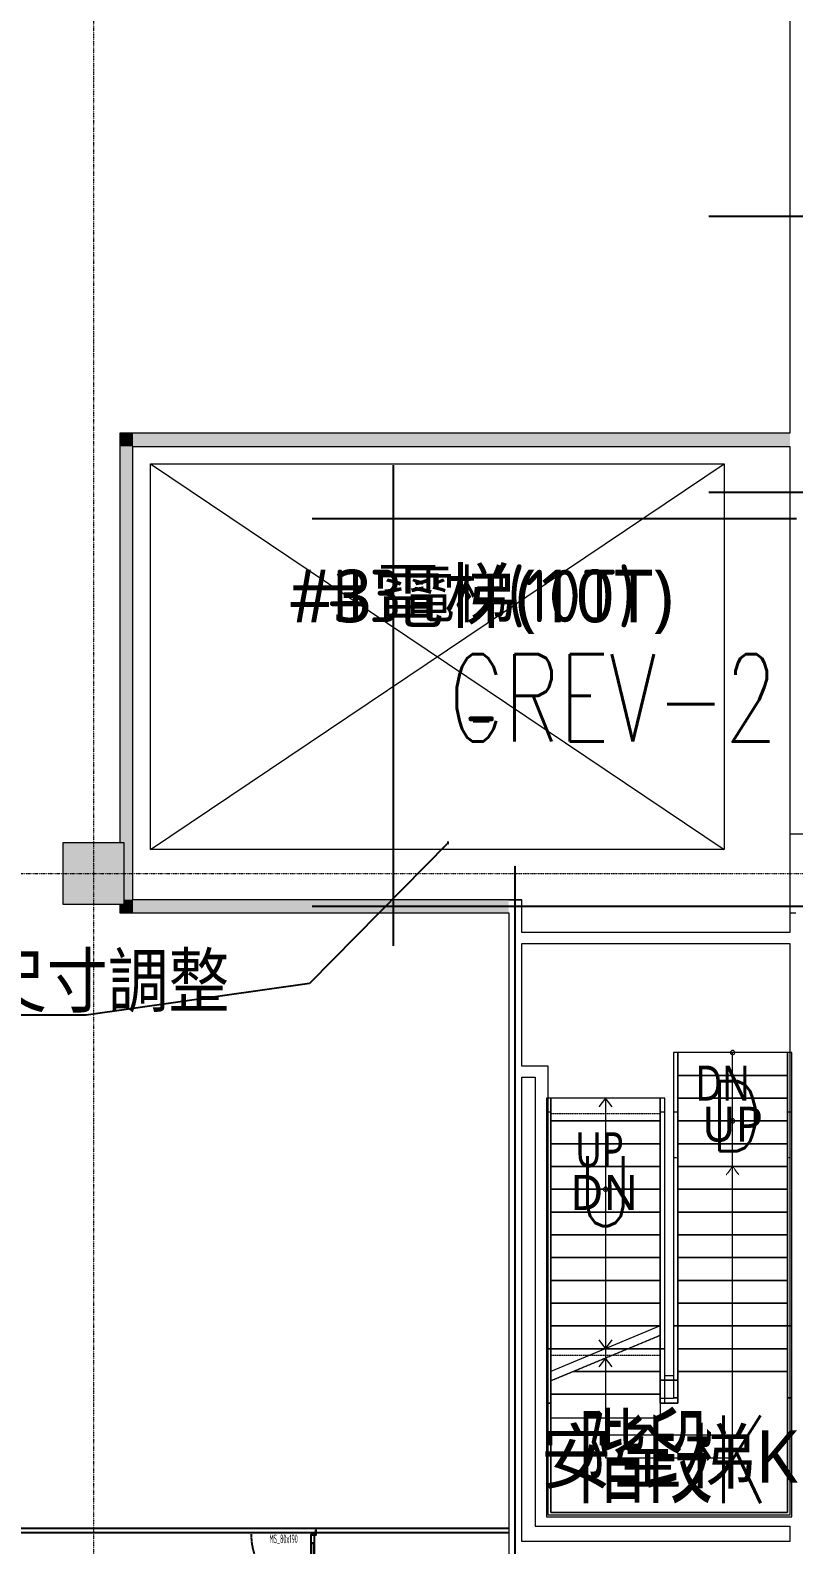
# Model space of a CAD drawing. Extents: x -32000 to 290600, y -29000 to 131250.
# Drawn here: x 234479 to 243193, y 37337 to 54625 of the extents above; entities that cross this region are included whole.
import ezdxf
from ezdxf.enums import TextEntityAlignment as Align

# ---------------------------------------------------------------- set-up
doc = ezdxf.new("R2010")
doc.units = 0
doc.header["$LTSCALE"] = 10
for name, pattern in [('H12PL2$0$JJP_三點線', [0.9, 0.3, -0.15, 0, -0.15, 0, -0.15, 0, -0.15]), ('H12PL2$0$JJP_虛線(退縮線、投影線、地下室範圍、非屬本工程、圖面分區)', [0.45, 0.3, -0.15]), ('H12PL2$0$虛線', [0.846667, 0.423333, -0.423333]), ('XFDP20$0$HIDDEN', [0.3, 0.2, -0.1]), ('XFM7P20ICA$0$CENTERK3', [2.749, 2.5, -0.083, 0.083, -0.083]), ('XFM7P20ICA$0$H12PL2$0$JJP_三點線', [0.9, 0.3, -0.15, 0, -0.15, 0, -0.15, 0, -0.15]), ('XFM7P20ICA$0$H12PL2$0$JJP_虛線(退縮線、投影線、地下室範圍、非屬本工程、圖面分區)', [0.45, 0.3, -0.15])]:
    doc.linetypes.add(name, pattern=pattern)
for name, color, linetype in [('H12PL2$0$A-OBJE-2D', 252, 'Continuous'), ('H12PL2$0$A-STRS', 252, 'Continuous'), ('H12PL2$0$A-TEXT', 252, 'Continuous'), ('H12PL2$0$A-WALL-IN', 252, 'Continuous'), ('H12PL2$0$A-ZONE', 252, 'Continuous'), ('H12PL2$0$S-COL', 252, 'Continuous'), ('H12PL2$0$S-GRID', 252, 'Continuous'), ('XFDP20$0$A-Door (8K)', 2, 'Continuous'), ('XFDP20$0$A-W-P3_(8K)', 2, 'Continuous'), ('XFM7P20ICA$0$H12PL2$0$A-OBJE-2D', 252, 'Continuous'), ('XFM7P20ICA$0$H12PL2$0$A-STRS', 252, 'Continuous'), ('XFM7P20ICA$0$H12PL2$0$A-TEXT-修改說明', 252, 'Continuous'), ('XFM7P20ICA$0$H12PL2$0$A-WALL-IN', 252, 'Continuous'), ('XFM7P20ICA$0$H12PL2$0$A-ZONE', 252, 'Continuous'), ('XFM7P20ICA$0$H12PL2$0$Hattch', 252, 'Continuous'), ('XFM7P20ICA$0$H12PL2$0$S-COL', 252, 'Continuous'), ('XFM7P20ICA$0$H12PL2$0$S-GRID', 252, 'Continuous'), ('XFM7P20ICA$0$K-SIN', 252, 'XFM7P20ICA$0$CENTERK3'), ('XFM7P20ICA$0$TEXT2', 252, 'Continuous'), ('XFM7P20ICA$0$XFDP20$0$A-W-P3_(8K)', 2, 'Continuous')]:
    doc.layers.add(name, color=color, linetype=linetype)
doc.styles.add('H12PL2$0$Standard', font='', dxfattribs={"width": 0.8})
doc.styles.add('XFDP20$0$AA-TXT', font='isocp.shx', dxfattribs={"width": 0.8, "bigfont": 'china.shx'})
doc.styles.add('XFM7P20ICA$0$H12PL2$0$dim-txt', font='isocp.shx', dxfattribs={"width": 0.7, "bigfont": 'chineset.shx'})
doc.styles.add('XFM7P20ICA$0$H12PL2$0$Standard', font='isocp.shx', dxfattribs={"bigfont": 'chineset.shx'})
doc.styles.add('XFM7P20ICA$0$TEXT', font='romans.shx', dxfattribs={"width": 0.85, "bigfont": 'BIGFONT.shx'})
doc.styles.get('H12PL2$0$Standard').set_extended_font_data('Microsoft JhengHei')
doc.dimstyles.new('XFM7P20ICA$0$H12PL2$0$ARCH-dim-200MM', dxfattribs={"dimscale": 200, "dimtxt": 0.3, "dimasz": 0.1, "dimexe": 0.1, "dimexo": 0.1, "dimgap": 0.05, "dimtad": 1, "dimdec": 0, "dimlfac": 10, "dimrnd": 0.5, "dimdsep": 46, "dimtxsty": 'XFM7P20ICA$0$H12PL2$0$dim-txt', "dimblk": 'XFM7P20ICA$0$H12PL2$0$_Dot', "dimcen": 2, "dimclrd": 256, "dimclre": 256, "dimclrt": 256, "dimadec": 0, "dimazin": 0, "dimtfac": 1, "dimtix": 1, "dimtmove": 2, "dimatfit": 3, "dimldrblk": 'XFM7P20ICA$0$H12PL2$0$_OBLIQUE', "dimfxl": 1, "dimtvp": 1, "dimtolj": 1, "dimarcsym": 0})

# ---------------------------------------------------------------- blocks, each defined once
blk = doc.blocks.new('XFDP20$0$GAD2205')
blk.add_lwpolyline([(0, 1), (0, 1), (-18, 1, -0.414214), (-18, 2), (-18, 3, -0.414214), (-18, 3), (-14, 3, 0.414214), (-13, 4), (-13, 4, 0.414214), (-14, 4), (-18, 4, -0.414214), (-18, 5), (-18, 12, -0.414214), (-18, 12), (-18, 12, 0.414214), (-18, 12), (-18, 14, 0.72636), (-19, 14), (-19, 13, 0.158507), (-19, 13), (-19, 0, 0.414214), (-19, 0), (19, 0, 0.414214), (19, 0), (19, 13, 0.158507), (19, 13), (19, 14, 0.72636), (18, 14), (18, 12, 0.414214), (18, 12, -0.414214), (18, 12), (18, 5, -0.414214), (18, 4), (14, 4, 0.414214), (13, 4), (13, 4, 0.414214), (14, 3), (18, 3, -0.414214), (18, 3), (18, 2, -0.414214), (18, 1), (0, 1)], format="xyb", close=True)
blk = doc.blocks.new('XFDP20$0$Door-S80ap')
for p, q in [((8.8, 70.4), (8.8, 75.3)), ((8.8, 75.3), (9.6, 75.3)), ((9.6, 70.4), (8.8, 70.4)), ((9.6, 75.3), (9.6, 70.4))]:
    blk.add_line(p, q)
blk.add_lwpolyline([(4.8, 70.4), (4.8, 75.3), (4, 75.3), (4, 70.4)], close=True)
at = {"ltscale": 5}
for points in [[(8.8, 67.8), (8.8, 77.9), (4.8, 77.9), (4.8, 67.8)], [(5, 67.5), (5, 14.8), (5, 14.8), (5, 67.5)], [(8.6, 14.8), (8.5, 14.8), (8.5, 67.5), (8.6, 67.5)], [(8.8, 4.3), (8.8, 14.4), (4.8, 14.4), (4.8, 4.3)]]:
    blk.add_lwpolyline(points, close=True, dxfattribs=at)
blk.add_lwpolyline([(4.8, 67.9), (4.8, 66.7, 0.158507), (4.9, 66.7), (4.9, 66.5, 0.72636), (5, 66.6), (5, 66.7, 0.414214), (5, 66.7, -0.414214), (4.9, 66.8), (4.9, 67.5, -0.414214), (5, 67.5), (5.4, 67.5, 0.414214), (5.4, 67.5), (5.4, 67.6, 0.414214), (5.4, 67.6), (5, 67.6, -0.414214), (4.9, 67.6), (4.9, 67.8, -0.414214), (5, 67.8), (6.8, 67.8), (6.8, 67.8), (6.8, 67.8), (8.6, 67.8, -0.414214), (8.6, 67.8), (8.6, 67.6, -0.414214), (8.6, 67.6), (8.2, 67.6, 0.414214), (8.1, 67.6), (8.1, 67.5, 0.414214), (8.2, 67.5), (8.6, 67.5, -0.414214), (8.6, 67.5), (8.6, 66.8, -0.414214), (8.6, 66.7), (8.6, 66.7, 0.414214), (8.6, 66.7), (8.6, 66.6, 0.72636), (8.6, 66.5), (8.7, 66.7, 0.158507), (8.7, 66.7), (8.7, 67.9, 0.414214), (8.7, 67.9), (4.9, 67.9, 0.414214)], format="xyb", close=True, dxfattribs=at)
at = {"ltscale": 500}
for points in [[(3.2, -0.6), (3.2, 3.9), (3, 3.9), (3, -0.6)], [(8.5, 4.8), (4, 4.8), (4, 4.6), (8.5, 4.6)]]:
    blk.add_lwpolyline(points, close=True, dxfattribs=at)
at = {"linetype": 'XFDP20$0$HIDDEN', "ltscale": 0.1}
blk.add_arc((3.4, 4.4), 73.6, 0, 84.8641, dxfattribs=at)
at = {"ltscale": 500, "extrusion": (0, 0, -1)}
blk.add_ellipse((3.4, 4.4), major_axis=(-0.495, 0.495), ratio=1, start_param=5.497787, end_param=11.780972, dxfattribs=at)
at = {"ltscale": 5, "xscale": 0.1000000000058208, "yscale": 0.1000000000058208, "zscale": 0.1000000000058208}
blk.add_blockref('XFDP20$0$GAD2205', (6.8, 14.3), dxfattribs=at)
at = {"color": 9, "style": 'XFDP20$0$AA-TXT', "width": 0.45}
blk.add_attdef('100x240', text='', height=10, dxfattribs=at).set_placement((40, 10), align=Align.MIDDLE)
blk = doc.blocks.new('XFDP20')
at = {"layer": 'XFDP20$0$A-W-P3_(8K)', "ltscale": 0.5}
for p, q in [((226775, 37525), (239940, 37525)), ((226825, 37475), (239940, 37475))]:
    blk.add_line(p, q, dxfattribs=at)
at = {"layer": 'XFDP20$0$A-Door (8K)'}
ref = blk.add_blockref('XFDP20$0$Door-S80ap', (237770, 37500), dxfattribs=dict(at, xscale=10, yscale=10, zscale=10, rotation=180))
ref.add_attrib('100x240', 'MS_80x190', dxfattribs={"layer": '0', "color": 9, "height": 100, "rotation": 180, "style": 'XFDP20$0$AA-TXT', "text_generation_flag": 6, "width": 0.45}).set_placement((237370, 37400), align=Align.MIDDLE)
blk = doc.blocks.new('H12PL2')
at = {"layer": 'H12PL2$0$A-OBJE-2D', "lineweight": 0}
for p, q in [((235850, 45275), (242400, 49675)), ((235850, 49675), (242400, 45275)), ((235850, 45275), (235850, 49675)), ((235850, 49675), (242400, 49675)), ((242400, 49675), (242400, 45275)), ((242400, 45275), (235850, 45275))]:
    blk.add_line(p, q, dxfattribs=at)
at = {"layer": 'H12PL2$0$A-STRS', "lineweight": 0}
for p, q in [((240370, 42275), (240370, 41395)), ((240420, 42275), (240370, 42275)), ((240420, 41395), (240420, 42275)), ((241670, 42275), (241670, 41395)), ((241720, 42275), (241670, 42275)), ((241720, 41395), (241720, 42275)), ((241870, 42275), (241820, 42275)), ((241820, 42275), (241820, 42175)), ((241870, 42175), (241870, 42275)), ((243170, 42275), (243120, 42275)), ((243120, 42275), (243120, 42175)), ((243170, 42175), (243170, 42275)), ((241820, 42175), (241820, 39315)), ((241870, 39315), (241870, 42175)), ((243120, 42175), (241870, 42175)), ((241870, 42175), (241870, 41915)), ((242495, 41915), (242495, 42175)), ((243120, 42175), (243120, 39315)), ((243120, 41915), (243120, 42175)), ((243170, 39315), (243170, 42175)), ((243120, 41915), (241870, 41915)), ((241870, 41915), (241870, 41655)), ((241870, 41915), (243120, 41915)), ((242495, 39315), (242495, 41915)), ((243120, 41655), (243120, 41915)), ((243120, 41655), (241870, 41655)), ((241870, 41655), (241870, 41395)), ((241870, 41655), (243120, 41655)), ((243120, 41395), (243120, 41655)), ((240370, 41395), (240370, 39294.2)), ((240420, 39315), (240420, 41395)), ((241670, 41395), (240420, 41395)), ((240420, 41395), (240420, 41135)), ((241045, 41395), (241045, 41135)), ((241670, 41395), (241670, 39835)), ((241670, 41135), (241670, 41395)), ((241720, 39855.8), (241720, 41395)), ((243120, 41395), (241870, 41395)), ((241870, 41395), (241870, 41135)), ((241870, 41395), (243120, 41395)), ((243120, 41135), (243120, 41395)), ((240420, 41135), (241670, 41135)), ((241670, 41135), (240420, 41135)), ((240420, 41135), (240420, 40875)), ((241045, 41135), (241045, 39575)), ((241670, 40875), (241670, 41135)), ((243120, 41135), (241870, 41135)), ((241870, 41135), (241870, 40875)), ((241870, 41135), (243120, 41135)), ((243120, 40875), (243120, 41135)), ((240420, 40875), (241670, 40875)), ((241670, 40875), (240420, 40875)), ((240420, 40875), (240420, 40615)), ((241670, 40615), (241670, 40875)), ((243120, 40875), (241870, 40875)), ((241870, 40875), (241870, 40615)), ((241870, 40875), (243120, 40875)), ((243120, 40615), (243120, 40875)), ((240420, 40615), (241670, 40615)), ((241670, 40615), (240420, 40615)), ((240420, 40615), (240420, 40355)), ((241670, 40355), (241670, 40615)), ((243120, 40615), (241870, 40615)), ((241870, 40615), (241870, 40355)), ((241870, 40615), (243120, 40615)), ((243120, 40355), (243120, 40615)), ((240420, 40355), (241670, 40355)), ((241670, 40355), (240420, 40355)), ((240420, 40355), (240420, 40095)), ((241670, 40095), (241670, 40355)), ((243120, 40355), (241870, 40355)), ((241870, 40355), (241870, 40095)), ((241870, 40355), (243120, 40355)), ((243120, 40095), (243120, 40355)), ((240420, 40095), (241670, 40095)), ((241670, 40095), (240420, 40095)), ((240420, 40095), (240420, 39835)), ((241670, 39835), (241670, 40095)), ((243120, 40095), (241870, 40095)), ((241870, 40095), (241870, 39835)), ((241870, 40095), (243120, 40095)), ((243120, 39835), (243120, 40095)), ((240420, 39835), (241670, 39835)), ((241670, 39835), (240420, 39835)), ((240420, 39835), (240420, 39575)), ((241670, 39835), (240420, 39315)), ((243120, 39835), (241870, 39835)), ((241870, 39835), (241870, 39575)), ((241870, 39835), (243120, 39835)), ((243120, 39575), (243120, 39835)), ((241670, 39726.69), (240420, 39206.69)), ((240970, 39675), (241045, 39575)), ((241045, 39575), (241120, 39675)), ((241670, 39726.69), (241670, 39055)), ((241670, 39575), (241670, 39726.69)), ((241720, 39055), (241720, 39747.49)), ((240420, 39575), (241045, 39575)), ((241045, 39575), (240420, 39575)), ((240420, 39575), (240420, 39315)), ((241045, 39466.69), (240970, 39366.69)), ((241045, 39466.69), (241045, 39055)), ((241120, 39366.69), (241045, 39466.69)), ((241305.35, 39575), (241670, 39575)), ((241670, 39575), (241305.35, 39575)), ((241670, 39315), (241670, 39575)), ((241870, 39575), (241870, 39315)), ((243120, 39575), (241870, 39575)), ((241870, 39575), (243120, 39575)), ((243120, 39315), (243120, 39575)), ((240680.36, 39315), (241670, 39315)), ((241670, 39315), (240680.36, 39315)), ((241670, 39055), (241670, 39315)), ((241820, 39315), (241820, 39015)), ((241870, 39015), (241870, 39315)), ((243120, 39315), (241870, 39315)), ((241870, 39315), (241870, 38955)), ((243120, 39315), (241870, 39315)), ((241870, 39315), (241870, 38955)), ((241870, 39315), (243120, 39315)), ((242495, 38330), (242495, 39315)), ((243120, 39315), (243120, 39015)), ((243120, 37705), (243120, 39315)), ((243120, 37705), (243120, 39315)), ((243170, 39015), (243170, 39315)), ((240370, 39185.89), (240370, 39055)), ((240420, 39055), (240420, 39206.69)), ((240420, 39206.69), (240420, 39055)), ((240370, 39055), (240370, 38955)), ((240370, 38955), (240420, 38955)), ((240370, 38955), (240370, 37655)), ((240420, 38955), (240370, 38955)), ((240420, 38955), (240420, 39055)), ((241670, 39055), (240420, 39055)), ((241670, 39055), (240420, 39055)), ((241670, 39055), (240420, 39055)), ((240420, 39055), (241670, 39055)), ((241670, 39055), (240420, 39055)), ((240420, 39055), (240420, 37705)), ((240420, 37705), (240420, 38955)), ((241045, 39055), (241045, 38330)), ((241670, 39055), (241670, 38955)), ((241670, 38955), (241670, 39055)), ((241820, 39005), (241670, 39005)), ((241670, 39005), (241670, 38955)), ((241670, 38955), (241720, 38955)), ((241670, 38955), (241870, 38955)), ((241870, 38955), (241670, 38955)), ((241670, 38955), (241670, 38782.5)), ((241870, 38955), (241670, 38955)), ((241720, 38955), (241720, 39055)), ((241870, 39015), (241820, 39015)), ((241820, 39015), (241820, 39005)), ((241820, 39015), (241870, 39015)), ((241870, 38955), (241870, 39015)), ((243170, 39015), (243120, 39015)), ((243120, 39015), (243120, 37705)), ((243120, 39015), (243170, 39015)), ((243170, 37655), (243170, 39015)), ((241670, 38782.5), (240420, 38782.5)), ((240420, 38782.5), (240420, 37705)), ((241045, 38330), (242495, 38330)), ((243120, 37705), (240420, 37705)), ((240420, 37705), (243120, 37705)), ((240420, 37705), (243120, 37705)), ((240370, 37655), (243170, 37655))]:
    blk.add_line(p, q, dxfattribs=at)
at = {"layer": 'H12PL2$0$A-STRS', "linetype": 'H12PL2$0$JJP_虛線(退縮線、投影線、地下室範圍、非屬本工程、圖面分區)', "lineweight": 0}
for p, q in [((241670, 42175), (241669.98, 42175)), ((241670, 41915), (241670, 42175)), ((243120, 42175), (241870, 42175)), ((241870, 42175), (241870, 41915)), ((243120, 41915), (243120, 42175)), ((241669.98, 41915), (241670, 41915)), ((241670, 41915), (241669.98, 41915)), ((241670, 41655), (241670, 41915)), ((243120, 41915), (241870, 41915)), ((241870, 41915), (241870, 41655)), ((241870, 41915), (243120, 41915)), ((243120, 41655), (243120, 41915)), ((241870, 41755), (241820, 41755)), ((241820, 41755), (241820, 41655)), ((241870, 41655), (241870, 41755)), ((243170, 41755), (243120, 41755)), ((243120, 41755), (243120, 41655)), ((243170, 41655), (243170, 41755)), ((241669.98, 41655), (241670, 41655)), ((241670, 41655), (241669.98, 41655)), ((241670, 41395), (241670, 41655)), ((241820, 41655), (241820, 39315)), ((241870, 39315), (241870, 41655)), ((243120, 41655), (241870, 41655)), ((241870, 41655), (241870, 41395)), ((243120, 41655), (241870, 41655)), ((241870, 41655), (241870, 41395)), ((243120, 41655), (241870, 41655)), ((241870, 41655), (241870, 41395)), ((241870, 41655), (243120, 41655)), ((242495, 41655), (242420, 41555)), ((242495, 41395), (242495, 41655)), ((242570, 41555), (242495, 41655)), ((243120, 41655), (243120, 39315)), ((243120, 41395), (243120, 41655)), ((243120, 41395), (243120, 41655)), ((243120, 41395), (243120, 41655)), ((243170, 39315), (243170, 41655)), ((241670, 41395), (240420, 41395)), ((240420, 41395), (240420, 41135)), ((241670, 41395), (241669.98, 41395)), ((241669.98, 41395), (241670, 41395)), ((241670, 41395), (241669.98, 41395)), ((241670, 41135), (241670, 41395)), ((241670, 41135), (241670, 41395)), ((241670, 41135), (241670, 41395)), ((241870.02, 41395), (241870, 41395)), ((241870, 41395), (241870, 41135)), ((241870, 41395), (241870.02, 41395)), ((243120, 41395), (241870, 41395)), ((241870, 41395), (241870, 41135)), ((241870, 41395), (243120, 41395)), ((243120, 41395), (241870, 41395)), ((241870, 41395), (241870, 41135)), ((241870, 41395), (243120, 41395)), ((243120, 41395), (241870, 41395)), ((241870, 41395), (241870, 41135)), ((241870, 41395), (243120, 41395)), ((242495, 39315), (242495, 41395)), ((243120, 41135), (243120, 41395)), ((243120, 41135), (243120, 41395)), ((243120, 41135), (243120, 41395)), ((240420, 41135), (241670, 41135)), ((241670, 41135), (240420, 41135)), ((240420, 41135), (240420, 40875)), ((241669.98, 41135), (241670, 41135)), ((241670, 41135), (241669.98, 41135)), ((241669.98, 41135), (241670, 41135)), ((241670, 41135), (241669.98, 41135)), ((241670, 40875), (241670, 41135)), ((241670, 40875), (241670, 41135)), ((241670, 40875), (241670, 41135)), ((241870.02, 41135), (241870, 41135)), ((241870, 41135), (241870, 40875)), ((241870, 41135), (241870.02, 41135)), ((243120, 41135), (241870, 41135)), ((241870, 41135), (241870, 40875)), ((241870, 41135), (243120, 41135)), ((243120, 41135), (241870, 41135)), ((241870, 41135), (241870, 40875)), ((241870, 41135), (243120, 41135)), ((243120, 41135), (241870, 41135)), ((241870, 41135), (241870, 40875)), ((241870, 41135), (243120, 41135)), ((243120, 40875), (243120, 41135)), ((243120, 40875), (243120, 41135)), ((243120, 40875), (243120, 41135)), ((240420, 40875), (241670, 40875)), ((241670, 40875), (240420, 40875)), ((240420, 40875), (240420, 40615)), ((241669.98, 40875), (241670, 40875)), ((241670, 40875), (241669.98, 40875)), ((241669.98, 40875), (241670, 40875)), ((241670, 40875), (241669.98, 40875)), ((241670, 40615), (241670, 40875)), ((241670, 40615), (241670, 40875)), ((241670, 40615), (241670, 40875)), ((241870.02, 40875), (241870, 40875)), ((241870, 40875), (241870, 40615)), ((241870, 40875), (241870.02, 40875)), ((243120, 40875), (241870, 40875)), ((241870, 40875), (241870, 40615)), ((241870, 40875), (243120, 40875)), ((243120, 40875), (241870, 40875)), ((241870, 40875), (241870, 40615)), ((241870, 40875), (243120, 40875)), ((243120, 40875), (241870, 40875)), ((241870, 40875), (241870, 40615)), ((241870, 40875), (243120, 40875)), ((243120, 40615), (243120, 40875)), ((243120, 40615), (243120, 40875)), ((243120, 40615), (243120, 40875)), ((240420, 40615), (241670, 40615)), ((241670, 40615), (240420, 40615)), ((240420, 40615), (240420, 40355)), ((241669.98, 40615), (241670, 40615)), ((241670, 40615), (241669.98, 40615)), ((241669.98, 40615), (241670, 40615)), ((241670, 40615), (241669.98, 40615)), ((241670, 40355), (241670, 40615)), ((241670, 40355), (241670, 40615)), ((241670, 40355), (241670, 40615)), ((241870.02, 40615), (241870, 40615)), ((241870, 40615), (241870, 40355)), ((241870, 40615), (241870.02, 40615)), ((243120, 40615), (241870, 40615)), ((241870, 40615), (241870, 40355)), ((241870, 40615), (243120, 40615)), ((243120, 40615), (241870, 40615)), ((241870, 40615), (241870, 40355)), ((241870, 40615), (243120, 40615)), ((243120, 40615), (241870, 40615)), ((241870, 40615), (241870, 40355)), ((241870, 40615), (243120, 40615)), ((243120, 40355), (243120, 40615)), ((243120, 40355), (243120, 40615)), ((243120, 40355), (243120, 40615)), ((240420, 40355), (241670, 40355)), ((241670, 40355), (240420, 40355)), ((240420, 40355), (240420, 40095)), ((241669.98, 40355), (241670, 40355)), ((241670, 40355), (241669.98, 40355)), ((241669.98, 40355), (241670, 40355)), ((241670, 40355), (241669.98, 40355)), ((241670, 40095), (241670, 40355)), ((241670, 40095), (241670, 40355)), ((241670, 40095), (241670, 40355)), ((241870.02, 40355), (241870, 40355)), ((241870, 40355), (241870, 40095)), ((241870, 40355), (241870.02, 40355)), ((243120, 40355), (241870, 40355)), ((241870, 40355), (241870, 40095)), ((241870, 40355), (243120, 40355)), ((243120, 40355), (241870, 40355)), ((241870, 40355), (241870, 40095)), ((241870, 40355), (243120, 40355)), ((243120, 40355), (241870, 40355)), ((241870, 40355), (241870, 40095)), ((241870, 40355), (243120, 40355)), ((243120, 40095), (243120, 40355)), ((243120, 40095), (243120, 40355)), ((243120, 40095), (243120, 40355)), ((240420, 40095), (241670, 40095)), ((241670, 40095), (240420, 40095)), ((240420, 40095), (240420, 39835)), ((241669.98, 40095), (241670, 40095)), ((241670, 40095), (241669.98, 40095)), ((241669.98, 40095), (241670, 40095)), ((241670, 40095), (241669.98, 40095)), ((241670, 39835), (241670, 40095)), ((241670, 39835), (241670, 40095)), ((241670, 39835), (241670, 40095)), ((241870.02, 40095), (241870, 40095)), ((241870, 40095), (241870, 39918.2)), ((241870, 40095), (241870.02, 40095)), ((243120, 40095), (241870, 40095)), ((241870, 40095), (241870, 39835)), ((241870, 40095), (243120, 40095)), ((243120, 40095), (241870, 40095)), ((241870, 40095), (241870, 39835)), ((241870, 40095), (243120, 40095)), ((243120, 40095), (241870, 40095)), ((241870, 40095), (241870, 39835)), ((241870, 40095), (243120, 40095)), ((243120, 39835), (243120, 40095)), ((243120, 39835), (243120, 40095)), ((243120, 39835), (243120, 40095)), ((240420, 39835), (241670, 39835)), ((241670, 39835), (240420, 39835)), ((240420, 39835), (240420, 39575)), ((241669.98, 39835), (241670, 39835)), ((241670, 39835), (241669.98, 39835)), ((241669.98, 39835), (241670, 39835)), ((241670, 39835), (241669.98, 39835)), ((241670, 39575), (241670, 39835)), ((241670, 39575), (241670, 39835)), ((243120, 39835), (241870, 39835)), ((241870, 39835), (241870, 39575)), ((241870, 39835), (243120, 39835)), ((243120, 39835), (241870, 39835)), ((241870, 39835), (241870, 39575)), ((241870, 39835), (243120, 39835)), ((243120, 39835), (241870, 39835)), ((241870, 39835), (241870, 39575)), ((241870, 39835), (243120, 39835)), ((243120, 39575), (243120, 39835)), ((243120, 39575), (243120, 39835)), ((243120, 39575), (243120, 39835)), ((241670, 39726.69), (240420, 39206.69)), ((241670, 39726.69), (241670, 39055)), ((241670, 39575), (241670, 39726.69)), ((241720, 39055), (241720, 39747.49)), ((240420, 39575), (241045, 39575)), ((241045, 39575), (240420, 39575)), ((240420, 39575), (240420, 39315)), ((241045, 39466.69), (241045, 39055)), ((241305.35, 39575), (241670, 39575)), ((241305.35, 39575), (241670, 39575)), ((241670, 39575), (241305.35, 39575)), ((241305.35, 39575), (241670, 39575)), ((241670, 39575), (241305.35, 39575)), ((241670, 39575), (241305.35, 39575)), ((241670, 39315), (241670, 39575)), ((241670, 39315), (241670, 39575)), ((241670, 39315), (241670, 39575)), ((243120, 39575), (241870, 39575)), ((241870, 39575), (241870, 39315)), ((241870, 39575), (243120, 39575)), ((241870, 39575), (241870, 39315)), ((243120, 39575), (241870, 39575)), ((241870, 39575), (243120, 39575)), ((243120, 39575), (241870, 39575)), ((241870, 39575), (241870, 39315)), ((241870, 39575), (243120, 39575)), ((243120, 39315), (243120, 39575)), ((243120, 39315), (243120, 39575)), ((243120, 39315), (243120, 39575)), ((240680.36, 39315), (241670, 39315)), ((241670, 39315), (240680.36, 39315)), ((240680.36, 39315), (241670, 39315)), ((241670, 39315), (240680.36, 39315)), ((240680.36, 39315), (241670, 39315)), ((241670, 39315), (240680.36, 39315)), ((241670, 39055), (241670, 39315)), ((241670, 39055), (241670, 39315)), ((241670, 39055), (241670, 39315)), ((241820, 39315), (241820, 39015)), ((241870, 39015), (241870, 39315)), ((241870, 39315), (243120, 39315)), ((243120, 39315), (241870, 39315)), ((241870, 39315), (241870, 38955)), ((241870, 39315), (243120, 39315)), ((241870, 39315), (243120, 39315)), ((242495, 38330), (242495, 39315)), ((243120, 39315), (243120, 39015)), ((243120, 37705), (243120, 39315)), ((243170, 39015), (243170, 39315)), ((240370, 39185.89), (240370, 39055)), ((240420, 39055), (240420, 39206.69)), ((240420, 39206.69), (240420, 39055)), ((240420, 39206.69), (240420, 39055)), ((240420, 39206.69), (240420, 39055)), ((240370, 39055), (240370, 38955)), ((240370, 38955), (240420, 38955)), ((240370, 38955), (240370, 37655)), ((240420, 38955), (240370, 38955)), ((240420, 38955), (240420, 39055)), ((240420, 39055), (241670, 39055)), ((241670, 39055), (240420, 39055)), ((241670, 39055), (240420, 39055)), ((241670, 39055), (240420, 39055)), ((240420, 39055), (241670, 39055)), ((241670, 39055), (240420, 39055)), ((240420, 39055), (240420, 37705)), ((240420, 39055), (241670, 39055)), ((240420, 37705), (240420, 38955)), ((241045, 39055), (241045, 38330)), ((241670, 39055), (241670, 38955)), ((241670, 38955), (241670, 39055)), ((241820, 39005), (241670, 39005)), ((241670, 39005), (241670, 38955)), ((241670, 38955), (241720, 38955)), ((241670, 38955), (241870, 38955)), ((241870, 38955), (241670, 38955)), ((241720, 38955), (241720, 39055)), ((241870, 39015), (241820, 39015)), ((241820, 39015), (241820, 39005)), ((241820, 39015), (241870, 39015)), ((241870, 38955), (241870, 39015)), ((243170, 39015), (243120, 39015)), ((243120, 39015), (243120, 37705)), ((243120, 39015), (243170, 39015)), ((243170, 37655), (243170, 39015)), ((241045, 38330), (242495, 38330)), ((243120, 37705), (240420, 37705)), ((240420, 37705), (243120, 37705)), ((240370, 37655), (243170, 37655))]:
    blk.add_line(p, q, dxfattribs=at)
at = {"layer": 'H12PL2$0$A-STRS', "linetype": 'H12PL2$0$虛線', "lineweight": 0}
for p, q in [((243120, 39315), (241870, 39315)), ((241870, 39315), (241870, 38955)), ((243120, 37705), (243120, 39315)), ((241870, 38955), (241670, 38955)), ((241670, 38955), (241670, 38782.79)), ((241670, 38782.79), (240420, 38782.79)), ((240420, 38782.79), (240420, 37705)), ((240420, 37705), (243120, 37705))]:
    blk.add_line(p, q, dxfattribs=at)
at = {"layer": 'H12PL2$0$A-STRS', "lineweight": 0, "flags": 128}
for points in [[(242470, 42175, 1), (242520, 42175, 1)], [(241020, 41395, 1), (241070, 41395, 1)]]:
    blk.add_lwpolyline(points, format="xyb", close=True, dxfattribs=at)
at = {"layer": 'H12PL2$0$A-WALL-IN', "lineweight": 0, "flags": 128}
for points in [[(243150, 59550), (243150, 50025)], [(235500, 50025), (235500, 49875)], [(243150, 50025), (235500, 50025)], [(235500, 49875), (235500, 45350)], [(235650, 44700), (235650, 49875)], [(235650, 49875), (243150, 49875)], [(243150, 49875), (243150, 44325)], [(243150, 45450), (243150, 45385)], [(244050, 45450), (243150, 45450)], [(243150, 45385), (243150, 44550)], [(235500, 44650), (235500, 44550)], [(239940, 44700), (235650, 44700)], [(239940, 44700), (240090, 44700)], [(240090, 44700), (239940, 44700)], [(240090, 44325), (240090, 44700)], [(235500, 44550), (235650, 44550)], [(235650, 44550), (239940, 44550)], [(239940, 44550), (239940, 37225)], [(243150, 44550), (243215, 44550)], [(243150, 44325), (240090, 44325)], [(240090, 44200), (243150, 44200)], [(240090, 42800), (240090, 44200)], [(243150, 44200), (243150, 37675)], [(240240, 42800), (240090, 42800)], [(240390, 42800), (240240, 42800)], [(240390, 37675), (240390, 42800)], [(240090, 42675), (240240, 42675)], [(240090, 37375), (240090, 42675)], [(240240, 42675), (240240, 37550)], [(240240, 37550), (240390, 37550)], [(243150, 37675), (240390, 37675)], [(240390, 37550), (243150, 37550)], [(243150, 37550), (243150, 37375)], [(243150, 37375), (240090, 37375)]]:
    blk.add_lwpolyline(points, dxfattribs=at)
at = {"layer": 'H12PL2$0$S-COL', "lineweight": 0, "flags": 128}
blk.add_lwpolyline([(234850, 44650), (235550, 44650), (235550, 45350), (234850, 45350)], close=True, dxfattribs=at)
at = {"layer": 'H12PL2$0$S-GRID', "linetype": 'H12PL2$0$JJP_三點線', "lineweight": 0}
for p, q in [((235200, 128250), (235200, -28000)), ((-29000, 45000), (289600, 45000))]:
    blk.add_line(p, q, dxfattribs=at)
blk.add_blockref('XFDP20', (0, 0))
at = {"layer": 'H12PL2$0$A-TEXT', "linetype": 'Continuous', "lineweight": 0, "char_height": 400, "attachment_point": 4, "style": 'H12PL2$0$Standard'}
for s, insert in [('\\A1;DN', (242071.71, 42606.15)), ('\\A1;UP', (240698.47, 41843.67))]:
    blk.add_mtext(s, dxfattribs=dict(at, insert=insert))
at = {"layer": 'H12PL2$0$A-ZONE', "style": 'H12PL2$0$Standard'}
for s, p in [('#3電梯(10T)', (239625, 48467.4)), ('-', (239625, 47127.03)), ('安全梯K', (241770, 38643.92))]:
    blk.add_text(s, height=600, dxfattribs=at).set_placement(p, align=Align.TOP_CENTER)
blk = doc.blocks.new('XFM7P20ICA$0$H12PL2$0$_Dot')
blk = doc.blocks.new('XFM7P20ICA$0$H12PL2$0$_OBLIQUE')
at = {"color": 0, "linetype": 'ByBlock', "lineweight": -2}
blk.add_line((-0.5, -0.5), (0.5, 0.5), dxfattribs=at)
blk = doc.blocks.new('XFM7P20ICA$0$XFDP20')
at = {"layer": 'XFM7P20ICA$0$XFDP20$0$A-W-P3_(8K)', "ltscale": 0.5}
for p, q in [((226775, 37525), (239940, 37525)), ((226825, 37475), (239940, 37475))]:
    blk.add_line(p, q, dxfattribs=at)
blk = doc.blocks.new('XFM7P20ICA$0$H12PL2')
at = {"layer": 'XFM7P20ICA$0$H12PL2$0$Hattch', "linetype": 'Continuous', "lineweight": 0}
for points in [[(235500, 49875), (235650, 49875), (235500, 50025)], [(235500, 50025), (235650, 49875), (235650, 50025)], [(235650, 49875), (243150, 49875), (243150, 50025), (235650, 50025)], [(235650, 49875), (235500, 49875), (235500, 45350), (235550, 45350), (235550, 44700), (235650, 44700)], [(234850, 44650), (235550, 44650), (235550, 45350), (234850, 45350)], [(235650, 44700), (235500, 44550), (235650, 44550)], [(235500, 44550), (235650, 44700), (235550, 44700), (235550, 44650), (235500, 44650)], [(239940, 44700), (235650, 44700), (235650, 44550), (239940, 44550)]]:
    blk.add_hatch(color=256, dxfattribs=at).paths.add_polyline_path(points)
at = {"layer": 'XFM7P20ICA$0$H12PL2$0$A-OBJE-2D', "lineweight": 0}
for p, q in [((235850, 45275), (242400, 49675)), ((235850, 49675), (242400, 45275)), ((235850, 45275), (235850, 49675)), ((235850, 49675), (242400, 49675)), ((242400, 49675), (242400, 45275)), ((242400, 45275), (235850, 45275))]:
    blk.add_line(p, q, dxfattribs=at)
at = {"layer": 'XFM7P20ICA$0$H12PL2$0$A-STRS', "lineweight": 0}
for p, q in [((241870, 42955), (241820, 42955)), ((241820, 42955), (241820, 39835)), ((241870, 39835), (241870, 42955)), ((243120, 42955), (241870, 42955)), ((241870, 42955), (241870, 39835)), ((243120, 42955), (241870, 42955)), ((241870, 42955), (241870, 42695)), ((242495, 42695), (242495, 42955)), ((243170, 42955), (243120, 42955)), ((243120, 42955), (243120, 39835)), ((243120, 39835), (243120, 42955)), ((243120, 42695), (243120, 42955)), ((243170, 39835), (243170, 42955)), ((241870, 42695), (243120, 42695)), ((243120, 42695), (241870, 42695)), ((241870, 42695), (241870, 42435)), ((241870, 42695), (243120, 42695)), ((242495, 39835), (242495, 42695)), ((243120, 42435), (243120, 42695)), ((240370, 42435), (240370, 39575)), ((240420, 42435), (240370, 42435)), ((240420, 39575), (240420, 42435)), ((241670, 42435), (240420, 42435)), ((240420, 42435), (240420, 39575)), ((241670, 42435), (240420, 42435)), ((240420, 42435), (240420, 42175)), ((241045, 42435), (240970, 42335)), ((241045, 42435), (241045, 42175)), ((241120, 42335), (241045, 42435)), ((241670, 42435), (241670, 39575)), ((241720, 42435), (241670, 42435)), ((241670, 39575), (241670, 42435)), ((241670, 42175), (241670, 42435)), ((241720, 39575), (241720, 42435)), ((241870, 42435), (243120, 42435)), ((243120, 42435), (241870, 42435)), ((241870, 42435), (241870, 42175)), ((241870, 42435), (243120, 42435)), ((243120, 42175), (243120, 42435)), ((241670, 42175), (240420, 42175)), ((240420, 42175), (241670, 42175)), ((241670, 42175), (240420, 42175)), ((240420, 42175), (240420, 41915)), ((241045, 42175), (241045, 39575)), ((241670, 41915), (241670, 42175)), ((241870, 42175), (243120, 42175)), ((243120, 42175), (241870, 42175)), ((241870, 42175), (241870, 41915)), ((241870, 42175), (243120, 42175)), ((243120, 41915), (243120, 42175)), ((241670, 41915), (240420, 41915)), ((240420, 41915), (241670, 41915)), ((241670, 41915), (240420, 41915)), ((240420, 41915), (240420, 41655)), ((241670, 41655), (241670, 41915)), ((241870, 41915), (243120, 41915)), ((243120, 41915), (241870, 41915)), ((241870, 41915), (241870, 41655)), ((241870, 41915), (243120, 41915)), ((243120, 41655), (243120, 41915)), ((241670, 41655), (240420, 41655)), ((240420, 41655), (241670, 41655)), ((241670, 41655), (240420, 41655)), ((240420, 41655), (240420, 41395)), ((241670, 41395), (241670, 41655)), ((241870, 41655), (243120, 41655)), ((243120, 41655), (241870, 41655)), ((241870, 41655), (241870, 41395)), ((241870, 41655), (243120, 41655)), ((243120, 41395), (243120, 41655)), ((241670, 41395), (240420, 41395)), ((240420, 41395), (241670, 41395)), ((241670, 41395), (240420, 41395)), ((240420, 41395), (240420, 41135)), ((241670, 41135), (241670, 41395)), ((241870, 41395), (243120, 41395)), ((243120, 41395), (241870, 41395)), ((241870, 41395), (241870, 41135)), ((241870, 41395), (243120, 41395)), ((243120, 41135), (243120, 41395)), ((241670, 41135), (240420, 41135)), ((240420, 41135), (241670, 41135)), ((241670, 41135), (240420, 41135)), ((240420, 41135), (240420, 40875)), ((241670, 40875), (241670, 41135)), ((241870, 41135), (243120, 41135)), ((243120, 41135), (241870, 41135)), ((241870, 41135), (241870, 40875)), ((241870, 41135), (243120, 41135)), ((243120, 40875), (243120, 41135)), ((241670, 40875), (240420, 40875)), ((240420, 40875), (241670, 40875)), ((241670, 40875), (240420, 40875)), ((240420, 40875), (240420, 40615)), ((241670, 40615), (241670, 40875)), ((241870, 40875), (243120, 40875)), ((243120, 40875), (241870, 40875)), ((241870, 40875), (241870, 40615)), ((241870, 40875), (243120, 40875)), ((243120, 40615), (243120, 40875)), ((241670, 40615), (240420, 40615)), ((240420, 40615), (241670, 40615)), ((241670, 40615), (240420, 40615)), ((240420, 40615), (240420, 40355)), ((241670, 40355), (241670, 40615)), ((241870, 40615), (243120, 40615)), ((243120, 40615), (241870, 40615)), ((241870, 40615), (241870, 40355)), ((241870, 40615), (243120, 40615)), ((243120, 40355), (243120, 40615)), ((241670, 40355), (240420, 40355)), ((240420, 40355), (241670, 40355)), ((241670, 40355), (240420, 40355)), ((240420, 40355), (240420, 40095)), ((241670, 40095), (241670, 40355)), ((241870, 40355), (243120, 40355)), ((243120, 40355), (241870, 40355)), ((241870, 40355), (241870, 40095)), ((241870, 40355), (243120, 40355)), ((243120, 40095), (243120, 40355)), ((241670, 40095), (240420, 40095)), ((240420, 40095), (241670, 40095)), ((241670, 40095), (240420, 40095)), ((240420, 40095), (240420, 39835)), ((241670, 39835), (241670, 40095)), ((241870, 40095), (243120, 40095)), ((243120, 40095), (241870, 40095)), ((241870, 40095), (241870, 39835)), ((241870, 40095), (243120, 40095)), ((243120, 39835), (243120, 40095)), ((241670, 39835), (240420, 39835)), ((240420, 39835), (241670, 39835)), ((241670, 39835), (240420, 39835)), ((240420, 39835), (240420, 39575)), ((241670, 39575), (241670, 39835)), ((241870, 39835), (241820, 39835)), ((241820, 39835), (241820, 39575)), ((241820, 39835), (241870, 39835)), ((241870, 39575), (241870, 39835)), ((241870, 39835), (241870, 39575)), ((241870, 39835), (243120, 39835)), ((241870, 39835), (243120, 39835)), ((243120, 39835), (241870, 39835)), ((241870, 39835), (241870, 39575)), ((241870, 39835), (243120, 39835)), ((242495, 39575), (242495, 39835)), ((243170, 39835), (243120, 39835)), ((243120, 39835), (243120, 39575)), ((243120, 39835), (243170, 39835)), ((243120, 39575), (243120, 39835)), ((243120, 39575), (243120, 39835)), ((243170, 39575), (243170, 39835)), ((240370, 39575), (240420, 39575)), ((240370, 39575), (240370, 39315)), ((240420, 39575), (240370, 39575)), ((240420, 39315), (240420, 39575)), ((240420, 39575), (240420, 39500.43)), ((241670, 39575), (240420, 39575)), ((241670, 39575), (240420, 39575)), ((241670, 39575), (240420, 39575)), ((240420, 39575), (241670, 39575)), ((241670, 39575), (240420, 39575)), ((240420, 39575), (240420, 39315)), ((240420, 39500.43), (240420, 39315)), ((241045, 39575), (241045, 39315)), ((241670, 39575), (241720, 39575)), ((241670, 39575), (241670, 39315)), ((241720, 39575), (241670, 39575)), ((241670, 39500.43), (241670, 39575)), ((241670, 39315), (241670, 39575)), ((241670, 39315), (241670, 39500.43)), ((241720, 39315), (241720, 39575)), ((241820, 39575), (241820, 39265)), ((241870, 39215), (241870, 39575)), ((241870, 39575), (241870, 39215)), ((241870, 39575), (241870, 39215)), ((242495, 38590), (242495, 39575)), ((243120, 39575), (243120, 37705)), ((243120, 37705), (243120, 39575)), ((243120, 37705), (243120, 39575)), ((243170, 37655), (243170, 39575)), ((240370, 39315), (240370, 37655)), ((240420, 37705), (240420, 39315)), ((240420, 39315), (240420, 37705)), ((240420, 39315), (240420, 37705)), ((241045, 39315), (241045, 38590)), ((241670, 39315), (241670, 39215)), ((241670, 39215), (241670, 39315)), ((241670, 39215), (241670, 39315)), ((241720, 39265), (241720, 39315)), ((241820, 39265), (241720, 39265)), ((241670, 39215), (241870, 39215)), ((241870, 39215), (241670, 39215)), ((241870, 39215), (241670, 39215)), ((241045, 38590), (242495, 38590)), ((243120, 37705), (240420, 37705)), ((240420, 37705), (243120, 37705)), ((240420, 37705), (243120, 37705)), ((240370, 37655), (243170, 37655))]:
    blk.add_line(p, q, dxfattribs=at)
at = {"layer": 'XFM7P20ICA$0$H12PL2$0$A-STRS', "linetype": 'XFM7P20ICA$0$H12PL2$0$JJP_虛線(退縮線、投影線、地下室範圍、非屬本工程、圖面分區)', "lineweight": 0}
for p, q in [((240420, 42259.32), (241670, 42259.32)), ((241870, 39835), (243120, 39835)), ((240420, 39500.43), (241670, 39500.43))]:
    blk.add_line(p, q, dxfattribs=at)
at = {"layer": 'XFM7P20ICA$0$H12PL2$0$A-STRS', "lineweight": 0, "flags": 128}
blk.add_lwpolyline([(242470, 42955, 1), (242520, 42955, 1)], format="xyb", close=True, dxfattribs=at)
at = {"layer": 'XFM7P20ICA$0$H12PL2$0$A-WALL-IN', "lineweight": 0, "flags": 128}
for points in [[(243150, 56050), (243150, 50025)], [(235500, 50025), (235500, 49875)], [(243150, 50025), (235500, 50025)], [(235500, 49875), (235500, 45350)], [(235650, 44700), (235650, 49875)], [(235650, 49875), (243150, 49875)], [(243150, 49875), (243150, 45450)], [(243150, 45450), (243150, 45385)], [(243150, 45385), (243150, 44550)], [(235500, 44650), (235500, 44550)], [(239940, 44700), (235650, 44700)], [(239940, 44700), (240090, 44700)], [(240090, 44700), (239940, 44700)], [(240090, 44325), (240090, 44700)], [(235500, 44550), (235650, 44550)], [(235650, 44550), (239940, 44550)], [(239940, 44550), (239940, 37225)], [(243150, 44550), (243150, 44325)], [(243150, 44325), (240090, 44325)], [(240090, 44200), (243150, 44200)], [(240090, 42800), (240090, 44200)], [(243150, 44200), (243150, 37675)], [(240240, 42800), (240090, 42800)], [(240390, 42800), (240240, 42800)], [(240390, 37675), (240390, 42800)], [(240090, 42675), (240240, 42675)], [(240090, 37375), (240090, 42675)], [(240240, 42675), (240240, 37550)], [(240240, 37550), (240390, 37550)], [(243150, 37675), (240390, 37675)], [(240390, 37550), (243150, 37550)], [(243150, 37550), (243150, 37375)], [(243150, 37375), (240090, 37375)]]:
    blk.add_lwpolyline(points, dxfattribs=at)
at = {"layer": 'XFM7P20ICA$0$H12PL2$0$S-COL', "lineweight": 0, "flags": 128}
blk.add_lwpolyline([(234850, 44650), (235550, 44650), (235550, 45350), (234850, 45350)], close=True, dxfattribs=at)
at = {"layer": 'XFM7P20ICA$0$H12PL2$0$S-GRID', "linetype": 'XFM7P20ICA$0$H12PL2$0$JJP_三點線', "lineweight": 0}
for p, q in [((235200, 128250), (235200, -28000)), ((-29000, 45000), (289600, 45000))]:
    blk.add_line(p, q, dxfattribs=at)
blk.add_blockref('XFM7P20ICA$0$XFDP20', (0, 0))
at = {"layer": 'XFM7P20ICA$0$H12PL2$0$A-OBJE-2D', "linetype": 'Continuous', "lineweight": 0, "char_height": 400, "attachment_point": 4, "style": 'XFM7P20ICA$0$H12PL2$0$Standard'}
for s, insert in [('\\A1;{\\fMicrosoft JhengHei|b0|i0|c136|p34;UP}', (242147.32, 42135.49)), ('\\A1;{\\fMicrosoft JhengHei|b0|i0|c136|p34;DN}', (240640.24, 41358.78))]:
    blk.add_mtext(s, dxfattribs=dict(at, insert=insert))
at = {"layer": 'XFM7P20ICA$0$H12PL2$0$A-TEXT-修改說明', "linetype": 'Continuous', "lineweight": 0, "insert": (229812.69, 43742.35), "char_height": 598.4677, "attachment_point": 4, "style": 'XFM7P20ICA$0$H12PL2$0$Standard'}
blk.add_mtext('\\A1;{\\fMicrosoft JhengHei|b0|i0|c136|p34;\\W0.85;既有電梯豎道尺寸調整}', dxfattribs=at)
at = {"layer": 'XFM7P20ICA$0$H12PL2$0$A-ZONE', "style": 'XFM7P20ICA$0$H12PL2$0$Standard'}
for s, p in [('#3電梯(10T)', (239625, 48467.4)), ('-', (239625, 47127.03))]:
    blk.add_text(s, height=600, dxfattribs=at).set_placement(p, align=Align.TOP_CENTER)
at = {"layer": 'XFM7P20ICA$0$H12PL2$0$A-TEXT-修改說明', "lineweight": 0, "annotation_type": 0, "has_hookline": 1, "hookline_direction": 1, "text_width": 6619.31}
blk.add_leader([(239250, 45350), (237666.55, 43742.35), (235118.14, 43382.11)], dimstyle='XFM7P20ICA$0$H12PL2$0$ARCH-dim-200MM', dxfattribs=at)
blk = doc.blocks.new('XFM7P20ICA')
at = {"layer": 'XFM7P20ICA$0$K-SIN'}
for p, q in [((255848.18578, 52500), (242225, 52500)), ((238625, 44175), (238625, 49660)), ((255848.18578, 49350), (242225, 49350)), ((243225, 49050), (237697.6435, 49050)), ((240015, 35711.77897), (240015, 45087.71661)), ((237697.6435, 44625), (244964.79122, 44625))]:
    blk.add_line(p, q, dxfattribs=at)
blk.add_blockref('XFM7P20ICA$0$H12PL2', (0, 0))
at = {"layer": 'XFM7P20ICA$0$TEXT2', "style": 'XFM7P20ICA$0$TEXT'}
for s, height, width, p in [('CREV-2', 1000, 0.7, (241131.85467, 47005.09839)), ('D', 800, 0.85, (242534.29345, 42230.13594)), ('U', 800, 0.85, (241043.47597, 41374.14636)), ('階段K', 1000, 0.7, (241817.27804, 38311.54922))]:
    blk.add_text(s, height=height, dxfattribs=dict(at, width=width)).set_placement(p, align=Align.MIDDLE_CENTER)

msp = doc.modelspace()

# ---------------------------------------------------------------- block references
for name in ['H12PL2', 'XFM7P20ICA']:
    msp.add_blockref(name, (0, 0))

doc.saveas('drawing.dxf')
